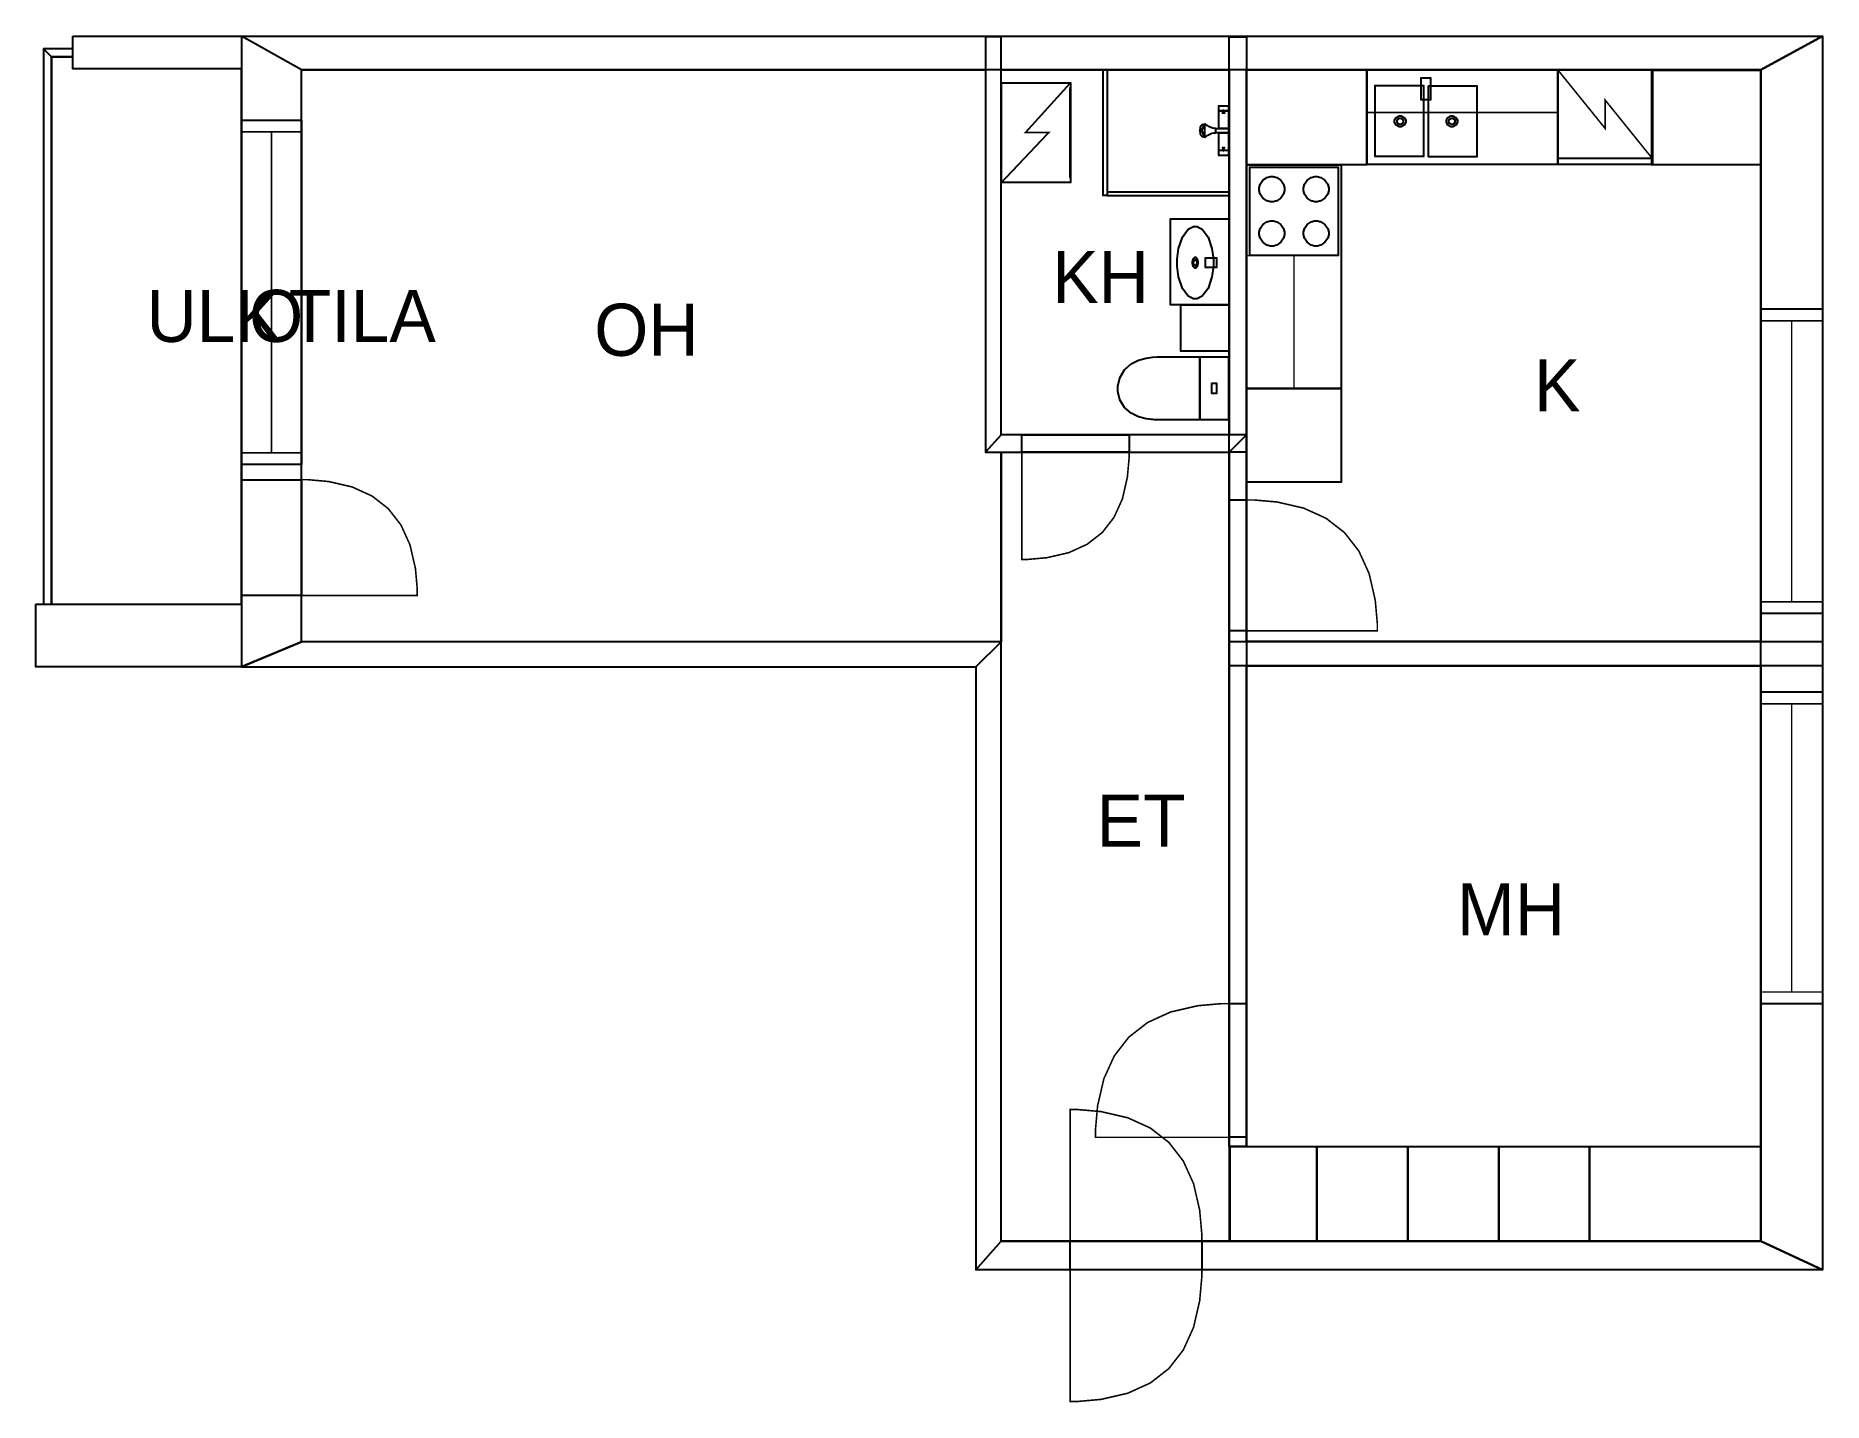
# Model space of a CAD drawing. Extents: x 0.7 to 12.5, y 0 to 9.
import ezdxf

# ---------------------------------------------------------------- set-up
doc = ezdxf.new("R2010")
doc.units = 0
doc.layers.get('0').update_dxf_attribs({"linetype": 'CONTINUOUS'})

msp = doc.modelspace()

# ---------------------------------------------------------------- linework, layer by layer
at = {"color": 0}
for points, const_width in [([(0.964789, 9.0255), (2.07769, 9.0255), (2.07769, 8.80886), (0.964789, 8.80886), (0.964789, 9.0255)], 0.002083), ([(2.07769, 9.0255), (12.5179, 9.0255), (12.1117, 8.80165), (2.47353, 8.80165), (2.07769, 9.0255)], 0.002083), ([(2.47353, 5.02729), (2.47353, 8.80165), (2.07769, 9.0255), (2.07769, 4.86062), (2.47353, 5.02729)], 0.002083), ([(7.09446, 6.39367), (7.09446, 9.01958), (6.99029, 9.01958), (6.99029, 6.27908), (7.09446, 6.39367)], 0.002083), ([(8.59967, 9.01958), (8.71425, 9.01958), (8.71425, 6.27908), (8.59967, 6.27908), (8.59967, 9.01958)], 0.002083), ([(12.5179, 9.0255), (12.5179, 0.880317), (12.1117, 1.06999), (12.1117, 8.80165), (12.5179, 9.0255)], 0.002083), ([(0.822808, 8.88846), (0.964572, 8.88846), (0.964572, 8.94054), (0.770725, 8.94054), (0.822808, 8.88846)], 0.002083), ([(0.822808, 5.2755), (0.822808, 8.88846), (0.770725, 8.94054), (0.770725, 5.2755), (0.822808, 5.2755)], 0.002083), ([(0.964789, 8.80886), (0.964572, 8.88846), (0.822808, 8.88846), (0.822808, 5.2755), (2.07769, 5.2755), (2.07769, 8.80886), (0.964789, 8.80886)], 0.002083), ([(7.76768, 8.80171), (7.79372, 8.80171), (7.79372, 7.97174), (7.76768, 7.97174), (7.76768, 8.80171)], 0.010417), ([(7.76768, 8.80171), (7.79372, 8.80171), (7.79372, 7.97174), (7.76768, 7.97174), (7.76768, 8.80171)], 0.010417), ([(9.50846, 8.80137), (10.7704, 8.80137), (10.7704, 8.17637), (9.50846, 8.17637), (9.50846, 8.80137)], 0.010417), ([(9.5121, 8.80137), (10.7705, 8.80137), (10.7705, 8.52149), (9.5121, 8.52149), (9.5121, 8.80137)], 0.010417), ([(9.86686, 8.75032), (9.92936, 8.75032), (9.92936, 8.60449), (9.86686, 8.60449), (9.86686, 8.75032)], 0.010417), ([(10.7705, 8.80171), (11.3955, 8.80171), (11.3955, 8.17671), (10.7705, 8.17671), (10.7705, 8.80171)], 0.010417), ([(11.3914, 8.79975), (12.1117, 8.79975), (12.1117, 8.17475), (11.3914, 8.17475), (11.3914, 8.79975)], 0.010417), ([(7.0964, 8.71685), (7.0964, 8.05886), (7.55208, 8.05886), (7.55208, 8.71685), (7.0964, 8.71685)], 0.010967), ([(9.56446, 8.69824), (9.88362, 8.69824), (9.88362, 8.22949), (9.56446, 8.22949), (9.56446, 8.69824)], 0.010417), ([(9.91732, 8.69721), (10.2365, 8.69721), (10.2365, 8.22846), (9.91732, 8.22846), (9.91732, 8.69721)], 0.010417), ([(8.53097, 8.56506), (8.53097, 8.53168), (8.59451, 8.53168), (8.59451, 8.56506), (8.53097, 8.56506)], 0.010417), ([(8.53097, 8.53168), (8.53097, 8.41504), (8.59451, 8.41504), (8.59451, 8.53168), (8.53097, 8.53168)], 0.010417), ([(8.56222, 8.53168), (8.56342, 8.52849), (8.56728, 8.51882), (8.56847, 8.51606), (8.56847, 8.51606), (8.567, 8.51606), (8.56272, 8.51606), (8.55843, 8.51606), (8.55701, 8.51606), (8.55701, 8.51606), (8.55767, 8.51844), (8.56104, 8.52843), (8.56222, 8.53168)], 0.010417), ([(9.76557, 8.46283), (9.76557, 8.45643), (9.75489, 8.43707), (9.73551, 8.42637), (9.72911, 8.42637), (9.72265, 8.42637), (9.70329, 8.43707), (9.69265, 8.45643), (9.69265, 8.46283), (9.69265, 8.46929), (9.70329, 8.48867), (9.72265, 8.49929), (9.72911, 8.49929), (9.73551, 8.49929), (9.75489, 8.48867), (9.76557, 8.46929), (9.76557, 8.46283)], 0.008333), ([(10.1072, 8.46283), (10.1072, 8.45643), (10.0965, 8.43707), (10.0772, 8.42637), (10.0707, 8.42637), (10.0643, 8.42637), (10.0449, 8.43707), (10.0343, 8.45643), (10.0343, 8.46283), (10.0343, 8.46929), (10.0449, 8.48867), (10.0643, 8.49929), (10.0707, 8.49929), (10.0772, 8.49929), (10.0965, 8.48867), (10.1072, 8.46929), (10.1072, 8.46283)], 0.008333), ([(2.07769, 8.47103), (2.47353, 8.47103), (2.47353, 6.19613), (2.07769, 6.19613), (2.07769, 8.47103)], 0.010417), ([(2.07769, 8.47103), (2.47353, 8.47103), (2.47353, 6.19613), (2.07769, 6.19613), (2.07769, 8.47103)], 0.010417), ([(8.59451, 8.41504), (8.59451, 8.38693), (8.51118, 8.38693), (8.51118, 8.39399), (8.51118, 8.40978), (8.51118, 8.41504), (8.53201, 8.41504), (8.57889, 8.41504), (8.59451, 8.41504)], 0.010417), ([(8.53097, 8.38693), (8.53097, 8.27024), (8.59451, 8.27024), (8.59451, 8.38693), (8.53097, 8.38693)], 0.010417), ([(9.74994, 8.46283), (9.74994, 8.45921), (9.74382, 8.44814), (9.73275, 8.442), (9.72911, 8.442), (9.72542, 8.442), (9.71436, 8.44814), (9.70828, 8.45921), (9.70828, 8.46283), (9.70828, 8.46653), (9.71436, 8.4776), (9.72542, 8.48367), (9.72911, 8.48367), (9.73275, 8.48367), (9.74382, 8.4776), (9.74994, 8.46653), (9.74994, 8.46283)], 0.008333), ([(10.0916, 8.46283), (10.0916, 8.45921), (10.0854, 8.44814), (10.0744, 8.442), (10.0707, 8.442), (10.0671, 8.442), (10.056, 8.44814), (10.0499, 8.45921), (10.0499, 8.46283), (10.0499, 8.46653), (10.056, 8.4776), (10.0671, 8.48367), (10.0707, 8.48367), (10.0744, 8.48367), (10.0854, 8.4776), (10.0916, 8.46653), (10.0916, 8.46283)], 0.008333), ([(8.53097, 8.27126), (8.53097, 8.23589), (8.59451, 8.23589), (8.59451, 8.27126), (8.53097, 8.27126)], 0.010417), ([(8.56222, 8.27126), (8.56342, 8.27453), (8.56728, 8.28418), (8.56847, 8.28689), (8.56847, 8.28689), (8.567, 8.28689), (8.56272, 8.28689), (8.55843, 8.28689), (8.55701, 8.28689), (8.55701, 8.28689), (8.55767, 8.28456), (8.56104, 8.27458), (8.56222, 8.27126)], 0.010417), ([(8.71544, 8.17606), (8.71544, 6.69862), (9.34044, 6.69862), (9.34044, 8.17606), (8.71544, 8.17606)], 0.010417), ([(8.73628, 8.16004), (8.73628, 7.57671), (9.31961, 7.57671), (9.31961, 8.16004), (8.73628, 8.16004)], 0.010417), ([(10.7705, 8.21838), (11.3955, 8.21838), (11.3955, 8.17671), (10.7705, 8.17671), (10.7705, 8.21838)], 0.010417), ([(8.88211, 8.09754), (8.89019, 8.09754), (8.9145, 8.09104), (8.94103, 8.07314), (8.95888, 8.04665), (8.96544, 8.02235), (8.96544, 8.01421), (8.96544, 8.00612), (8.95888, 7.98182), (8.94103, 7.95529), (8.9145, 7.93744), (8.89019, 7.93088), (8.88211, 7.93088), (8.87397, 7.93088), (8.84967, 7.93744), (8.82319, 7.95529), (8.80528, 7.98182), (8.79878, 8.00612), (8.79878, 8.01421), (8.79878, 8.02235), (8.80528, 8.04665), (8.82319, 8.07314), (8.84967, 8.09104), (8.87397, 8.09754), (8.88211, 8.09754)], 0.010417), ([(9.17378, 8.09754), (9.18186, 8.09754), (9.20617, 8.09104), (9.23269, 8.07314), (9.25054, 8.04665), (9.25711, 8.02235), (9.25711, 8.01421), (9.25711, 8.00612), (9.25054, 7.98182), (9.23269, 7.95529), (9.20617, 7.93744), (9.18186, 7.93088), (9.17378, 7.93088), (9.16564, 7.93088), (9.14133, 7.93744), (9.11486, 7.95529), (9.09694, 7.98182), (9.09044, 8.00612), (9.09044, 8.01421), (9.09044, 8.02235), (9.09694, 8.04665), (9.11486, 8.07314), (9.14133, 8.09104), (9.16564, 8.09754), (9.17378, 8.09754)], 0.010417), ([(7.79665, 7.99707), (7.79665, 7.97103), (8.59972, 7.97103), (8.59972, 7.99707), (7.79665, 7.99707)], 0.010417), ([(7.79665, 7.99707), (7.79665, 7.97103), (8.59972, 7.97103), (8.59972, 7.99707), (7.79665, 7.99707)], 0.010417), ([(8.21268, 7.8189), (8.21268, 7.25185), (8.59874, 7.25185), (8.59874, 7.8189), (8.21268, 7.8189)], 0.010417), ([(8.88211, 7.80588), (8.89019, 7.80588), (8.9145, 7.79937), (8.94103, 7.78147), (8.95888, 7.75499), (8.96544, 7.73068), (8.96544, 7.72254), (8.96544, 7.71446), (8.95888, 7.69015), (8.94103, 7.66363), (8.9145, 7.64578), (8.89019, 7.63921), (8.88211, 7.63921), (8.87397, 7.63921), (8.84967, 7.64578), (8.82319, 7.66363), (8.80528, 7.69015), (8.79878, 7.71446), (8.79878, 7.72254), (8.79878, 7.73068), (8.80528, 7.75499), (8.82319, 7.78147), (8.84967, 7.79937), (8.87397, 7.80588), (8.88211, 7.80588)], 0.010417), ([(9.17378, 7.80588), (9.18186, 7.80588), (9.20617, 7.79937), (9.23269, 7.78147), (9.25054, 7.75499), (9.25711, 7.73068), (9.25711, 7.72254), (9.25711, 7.71446), (9.25054, 7.69015), (9.23269, 7.66363), (9.20617, 7.64578), (9.18186, 7.63921), (9.17378, 7.63921), (9.16564, 7.63921), (9.14133, 7.64578), (9.11486, 7.66363), (9.09694, 7.69015), (9.09044, 7.71446), (9.09044, 7.72254), (9.09044, 7.73068), (9.09694, 7.75499), (9.11486, 7.78147), (9.14133, 7.79937), (9.16564, 7.80588), (9.17378, 7.80588)], 0.010417), ([(8.37576, 7.28965), (8.36404, 7.28965), (8.32894, 7.30854), (8.29075, 7.35986), (8.26497, 7.43604), (8.25553, 7.50597), (8.25553, 7.52924), (8.25553, 7.55257), (8.26497, 7.6225), (8.29075, 7.69868), (8.32894, 7.75), (8.36404, 7.76882), (8.37576, 7.76882), (8.38743, 7.76882), (8.42253, 7.75), (8.46072, 7.69868), (8.48643, 7.6225), (8.49593, 7.55257), (8.49593, 7.52924), (8.49593, 7.50597), (8.48643, 7.43604), (8.46072, 7.35986), (8.42253, 7.30854), (8.38743, 7.28965), (8.37576, 7.28965)], 0.010417), ([(8.37576, 7.49278), (8.3725, 7.49278), (8.36279, 7.50347), (8.35747, 7.52285), (8.35747, 7.52924), (8.35747, 7.53569), (8.36279, 7.55507), (8.3725, 7.56569), (8.37576, 7.56569), (8.37896, 7.56569), (8.38867, 7.55507), (8.39404, 7.53569), (8.39404, 7.52924), (8.39404, 7.52285), (8.38867, 7.50347), (8.37896, 7.49278), (8.37576, 7.49278)], 0.010417), ([(8.37576, 7.5084), (8.37386, 7.5084), (8.36833, 7.51454), (8.36529, 7.52561), (8.36529, 7.52924), (8.36529, 7.53293), (8.36833, 7.544), (8.37386, 7.55007), (8.37576, 7.55007), (8.37756, 7.55007), (8.38308, 7.544), (8.38618, 7.53293), (8.38618, 7.52924), (8.38618, 7.52561), (8.38308, 7.51454), (8.37756, 7.5084), (8.37576, 7.5084)], 0.010417), ([(8.44368, 7.56049), (8.44368, 7.49799), (8.51688, 7.49799), (8.51688, 7.56049), (8.44368, 7.56049)], 0.010417), ([(8.71544, 7.57553), (8.71544, 6.69862), (9.02794, 6.69862), (9.02794, 7.57553), (8.71544, 7.57553)], 0.010417), ([(8.2806, 7.25185), (8.2806, 6.94433), (8.59874, 6.94433), (8.59874, 7.25185), (8.2806, 7.25185)], 0.010417), ([(12.1117, 7.22374), (12.5179, 7.22374), (12.5179, 5.21283), (12.1117, 5.21283), (12.1117, 7.22374)], 0.010417), ([(12.1117, 7.22374), (12.5179, 7.22374), (12.5179, 5.21283), (12.1117, 5.21283), (12.1117, 7.22374)], 0.010417), ([(8.13889, 6.49149), (8.13889, 6.49149), (8.12711, 6.49143), (8.09614, 6.49306), (8.05231, 6.49918), (8.00211, 6.51258), (7.95187, 6.53614), (7.90804, 6.5726), (7.87706, 6.62478), (7.86535, 6.67785), (7.86535, 6.69547), (7.86535, 6.71382), (7.87706, 6.76867), (7.90804, 6.82275), (7.95187, 6.86057), (8.00211, 6.88499), (8.05231, 6.89899), (8.09614, 6.90539), (8.12711, 6.90712), (8.13889, 6.90701), (8.13889, 6.90701), (8.40722, 6.90804), (8.40722, 6.49149), (8.13889, 6.49149)], 0.010417), ([(8.40722, 6.90804), (8.40722, 6.49149), (8.59451, 6.49149), (8.59451, 6.90804), (8.40722, 6.90804)], 0.010417), ([(8.48508, 6.73286), (8.48508, 6.66667), (8.51665, 6.66667), (8.51665, 6.73286), (8.48508, 6.73286)], 0.010417), ([(8.71431, 6.69862), (8.71431, 6.07981), (9.33931, 6.07981), (9.33931, 6.69862), (8.71431, 6.69862)], 0.010417), ([(6.99029, 6.27908), (8.59967, 6.27908), (8.71425, 6.39367), (7.09446, 6.39367), (6.99029, 6.27908)], 0.002083), ([(7.23042, 6.39367), (7.93886, 6.39367), (7.93886, 6.27908), (7.23042, 6.27908), (7.23042, 6.39367)], 0.010417), ([(7.23042, 6.39367), (7.93886, 6.39367), (7.93886, 6.27908), (7.23042, 6.27908), (7.23042, 6.39367)], 0.010417), ([(8.71425, 6.39367), (8.71425, 1.69417), (8.59967, 1.69417), (8.59967, 6.27908), (8.71425, 6.39367)], 0.002083), ([(7.93886, 6.27908), (7.93886, 6.23757), (7.92774, 6.11301), (7.89453, 5.96913), (7.83919, 5.84733), (7.76172, 5.74767), (7.66206, 5.67019), (7.54025, 5.61486), (7.39638, 5.58165), (7.27181, 5.57053), (7.23031, 5.57053), (7.23031, 6.27908), (7.93886, 6.27908)], 0.010417), ([(2.07769, 6.09657), (2.47353, 6.09657), (2.47353, 5.33187), (2.07769, 5.33187), (2.07769, 6.09657)], 0.010417), ([(2.07769, 6.09657), (2.47353, 6.09657), (2.47353, 5.33187), (2.07769, 5.33187), (2.07769, 6.09657)], 0.010417), ([(2.47353, 6.09657), (2.51828, 6.09657), (2.65272, 6.08464), (2.80806, 6.04883), (2.93951, 5.98904), (3.04704, 5.90543), (3.13064, 5.7979), (3.19043, 5.66644), (3.22624, 5.51112), (3.23822, 5.37668), (3.23822, 5.33187), (2.47353, 5.33187), (2.47353, 6.09657)], 0.010417), ([(8.59967, 5.96283), (8.71425, 5.96283), (8.71425, 5.09896), (8.59967, 5.09896), (8.59967, 5.96283)], 0.010417), ([(8.59967, 5.96283), (8.71425, 5.96283), (8.71425, 5.09896), (8.59967, 5.09896), (8.59967, 5.96283)], 0.010417), ([(8.71425, 5.96283), (8.76481, 5.96283), (8.91667, 5.94938), (9.09218, 5.90886), (9.24061, 5.84136), (9.36214, 5.7469), (9.4566, 5.62538), (9.52408, 5.47694), (9.56461, 5.30143), (9.57813, 5.14958), (9.57813, 5.09896), (8.71425, 5.09896), (8.71425, 5.96283)], 0.010417), ([(0.719997, 5.2755), (2.07769, 5.2755), (2.07769, 4.86062), (0.719997, 4.86062), (0.719997, 5.2755)], 0.002083), ([(2.07769, 4.86062), (6.92686, 4.86062), (7.09446, 5.02729), (2.47353, 5.02729), (2.07769, 4.86062)], 0.002083), ([(7.09446, 1.06999), (7.09446, 5.02729), (6.92686, 4.86062), (6.92686, 0.880317), (7.09446, 1.06999)], 0.002083), ([(8.59967, 5.02794), (12.5179, 5.02794), (12.5179, 4.86762), (8.59967, 4.86762), (8.59967, 5.02794)], 0.002083), ([(12.1117, 4.69596), (12.5179, 4.69596), (12.5179, 2.63644), (12.1117, 2.63644), (12.1117, 4.69596)], 0.010417), ([(12.1117, 4.69596), (12.5179, 4.69596), (12.5179, 2.63644), (12.1117, 2.63644), (12.1117, 4.69596)], 0.010417), ([(8.59967, 2.63781), (8.5479, 2.63781), (8.39279, 2.62403), (8.21354, 2.58268), (8.06185, 2.51372), (7.93778, 2.41721), (7.84125, 2.29312), (7.77229, 2.14144), (7.73096, 1.96218), (7.71718, 1.80707), (7.71718, 1.75532), (8.59967, 1.75532), (8.59967, 2.63781)], 0.010417), ([(8.59967, 2.63781), (8.71425, 2.63781), (8.71425, 1.75532), (8.59967, 1.75532), (8.59967, 2.63781)], 0.010417), ([(8.59967, 2.63781), (8.71425, 2.63781), (8.71425, 1.75532), (8.59967, 1.75532), (8.59967, 2.63781)], 0.010417), ([(8.41894, 1.06999), (8.41894, 1.12093), (8.40533, 1.2736), (8.36464, 1.45003), (8.29676, 1.59933), (8.20176, 1.72151), (8.07958, 1.81651), (7.93028, 1.88439), (7.75385, 1.92507), (7.60118, 1.93864), (7.55029, 1.93864), (7.55029, 1.06999), (8.41894, 1.06999)], 0.010417), ([(8.60618, 1.69499), (8.60618, 1.06999), (9.17974, 1.06999), (9.17974, 1.69499), (8.60618, 1.69499)], 0.010417), ([(9.17974, 1.69547), (9.77994, 1.69547), (9.77994, 1.07048), (9.17974, 1.07048), (9.17974, 1.69547)], 0.010417), ([(9.77989, 1.69547), (10.3801, 1.69547), (10.3801, 1.07048), (9.77989, 1.07048), (9.77989, 1.69547)], 0.010417), ([(10.38, 1.69547), (10.9803, 1.69547), (10.9803, 1.07048), (10.38, 1.07048), (10.38, 1.69547)], 0.010417), ([(10.9803, 1.69515), (12.1117, 1.69515), (12.1117, 1.07015), (10.9803, 1.07015), (10.9803, 1.69515)], 0.010417), ([(12.5179, 0.880317), (6.92686, 0.880317), (7.09446, 1.06999), (12.1117, 1.06999), (12.5179, 0.880317)], 0.002083), ([(7.55029, 1.06999), (8.41894, 1.06999), (8.41894, 0.880317), (7.55029, 0.880317), (7.55029, 1.06999)], 0.010417), ([(7.55029, 1.06999), (8.41894, 1.06999), (8.41894, 0.880317), (7.55029, 0.880317), (7.55029, 1.06999)], 0.010417), ([(8.41894, 0.880317), (8.41894, 0.829428), (8.40533, 0.676758), (8.36464, 0.500325), (8.29676, 0.351019), (8.20176, 0.228842), (8.07958, 0.133843), (7.93028, 0.065972), (7.75385, 0.025282), (7.60118, 0.011664), (7.55029, 0.011664), (7.55029, 0.880317), (8.41894, 0.880317)], 0.010417)]:
    msp.add_lwpolyline(points, close=True, dxfattribs=dict(at, const_width=const_width))
for points in [[(0.964789, 9.0255), (2.07769, 9.0255), (2.07769, 8.80886), (0.964789, 8.80886), (0.964789, 9.0255)], [(2.07769, 9.0255), (12.5179, 9.0255), (12.1117, 8.80165), (2.47353, 8.80165), (2.07769, 9.0255)], [(2.47353, 5.02729), (2.47353, 8.80165), (2.07769, 9.0255), (2.07769, 4.86062), (2.47353, 5.02729)], [(7.09446, 6.39367), (7.09446, 9.01958), (6.99029, 9.01958), (6.99029, 6.27908), (7.09446, 6.39367)], [(8.59967, 9.01958), (8.71425, 9.01958), (8.71425, 6.27908), (8.59967, 6.27908), (8.59967, 9.01958)], [(12.5179, 9.0255), (12.5179, 0.880317), (12.1117, 1.06999), (12.1117, 8.80165), (12.5179, 9.0255)], [(8.71425, 8.80137), (9.50846, 8.80137), (9.50846, 8.17606), (8.71425, 8.17606), (8.71425, 8.80137)], [(6.99029, 6.27908), (8.59967, 6.27908), (8.71425, 6.39367), (7.09446, 6.39367), (6.99029, 6.27908)], [(8.71425, 6.39367), (8.71425, 1.69417), (8.59967, 1.69417), (8.59967, 6.27908), (8.71425, 6.39367)], [(0.719997, 5.2755), (2.07769, 5.2755), (2.07769, 4.86062), (0.719997, 4.86062), (0.719997, 5.2755)], [(2.07769, 4.86062), (6.92686, 4.86062), (7.09446, 5.02729), (2.47353, 5.02729), (2.07769, 4.86062)], [(7.09446, 1.06999), (7.09446, 5.02729), (6.92686, 4.86062), (6.92686, 0.880317), (7.09446, 1.06999)], [(8.59967, 5.02794), (12.5179, 5.02794), (12.5179, 4.86762), (8.59967, 4.86762), (8.59967, 5.02794)], [(12.5179, 0.880317), (6.92686, 0.880317), (7.09446, 1.06999), (12.1117, 1.06999), (12.5179, 0.880317)]]:
    msp.add_lwpolyline(points, close=True, dxfattribs=at)
at = {"color": 7}
for points in [[(0.822808, 5.2755), (0.822808, 8.88846), (0.770725, 8.94054), (0.770725, 5.2755), (0.822808, 5.2755)], [(0.822808, 8.88846), (0.964572, 8.88846), (0.964572, 8.94054), (0.770725, 8.94054), (0.822808, 8.88846)], [(0.964789, 8.80886), (0.964572, 8.88846), (0.822808, 8.88846), (0.822808, 5.2755), (2.07769, 5.2755), (2.07769, 8.80886), (0.964789, 8.80886)], [(6.99029, 6.27908), (7.09446, 6.27908), (7.09446, 5.02729), (2.47353, 5.02729), (2.47353, 8.80165), (6.99029, 8.80165), (6.99029, 6.27908)], [(7.09446, 8.80165), (8.59967, 8.80165), (8.59967, 6.39367), (7.09446, 6.39367), (7.09446, 8.80165)], [(7.76768, 8.80171), (7.79372, 8.80171), (7.79372, 7.97174), (7.76768, 7.97174), (7.76768, 8.80171)], [(7.76768, 8.80171), (7.79372, 8.80171), (7.79372, 7.97174), (7.76768, 7.97174), (7.76768, 8.80171)], [(8.71425, 8.80165), (12.1117, 8.80165), (12.1117, 5.02794), (8.71425, 5.02794), (8.71425, 8.80165)], [(9.50846, 8.80137), (10.7704, 8.80137), (10.7704, 8.17637), (9.50846, 8.17637), (9.50846, 8.80137)], [(9.86686, 8.75032), (9.92936, 8.75032), (9.92936, 8.60449), (9.86686, 8.60449), (9.86686, 8.75032)], [(10.7705, 8.80171), (11.3955, 8.80171), (11.3955, 8.17671), (10.7705, 8.17671), (10.7705, 8.80171)], [(11.3914, 8.79975), (12.1117, 8.79975), (12.1117, 8.17475), (11.3914, 8.17475), (11.3914, 8.79975)], [(7.0964, 8.71685), (7.55208, 8.71685), (7.55208, 8.05886), (7.0964, 8.05886), (7.0964, 8.71685)], [(9.56446, 8.69824), (9.88362, 8.69824), (9.88362, 8.22949), (9.56446, 8.22949), (9.56446, 8.69824)], [(9.91732, 8.69721), (10.2365, 8.69721), (10.2365, 8.22846), (9.91732, 8.22846), (9.91732, 8.69721)], [(8.53097, 8.56506), (8.59451, 8.56506), (8.59451, 8.53168), (8.53097, 8.53168), (8.53097, 8.56506)], [(8.53097, 8.53168), (8.59451, 8.53168), (8.59451, 8.41504), (8.53097, 8.41504), (8.53097, 8.53168)], [(8.56222, 8.53168), (8.56342, 8.52849), (8.56728, 8.51882), (8.56847, 8.51606), (8.56847, 8.51606), (8.567, 8.51606), (8.56272, 8.51606), (8.55843, 8.51606), (8.55701, 8.51606), (8.55701, 8.51606), (8.55767, 8.51844), (8.56104, 8.52843), (8.56222, 8.53168)], [(9.76557, 8.46283), (9.76557, 8.45643), (9.75489, 8.43707), (9.73551, 8.42637), (9.72911, 8.42637), (9.72265, 8.42637), (9.70329, 8.43707), (9.69265, 8.45643), (9.69265, 8.46283), (9.69265, 8.46929), (9.70329, 8.48867), (9.72265, 8.49929), (9.72911, 8.49929), (9.73551, 8.49929), (9.75489, 8.48867), (9.76557, 8.46929), (9.76557, 8.46283)], [(10.1072, 8.46283), (10.1072, 8.45643), (10.0965, 8.43707), (10.0772, 8.42637), (10.0707, 8.42637), (10.0643, 8.42637), (10.0449, 8.43707), (10.0343, 8.45643), (10.0343, 8.46283), (10.0343, 8.46929), (10.0449, 8.48867), (10.0643, 8.49929), (10.0707, 8.49929), (10.0772, 8.49929), (10.0965, 8.48867), (10.1072, 8.46929), (10.1072, 8.46283)], [(2.07769, 8.47103), (2.47353, 8.47103), (2.47353, 6.19613), (2.07769, 6.19613), (2.07769, 8.47103)], [(2.07769, 8.47103), (2.47353, 8.47103), (2.47353, 6.19613), (2.07769, 6.19613), (2.07769, 8.47103)], [(8.51118, 8.41504), (8.50483, 8.41504), (8.48589, 8.41872), (8.46349, 8.4286), (8.4591, 8.43169), (8.45751, 8.43278), (8.44293, 8.44293), (8.44135, 8.44314), (8.43847, 8.44368), (8.42193, 8.43956), (8.40907, 8.42285), (8.40804, 8.4171), (8.40776, 8.41581), (8.40701, 8.40429), (8.40701, 8.40044), (8.40701, 8.40147), (8.40701, 8.39735), (8.40776, 8.38613), (8.40804, 8.38482), (8.40907, 8.37913), (8.42193, 8.36247), (8.43847, 8.35829), (8.44135, 8.35878), (8.44293, 8.35906), (8.45751, 8.36919), (8.4591, 8.37022), (8.46349, 8.37338), (8.48589, 8.38331), (8.50483, 8.38693), (8.51118, 8.38693)], [(8.44032, 8.44314), (8.43978, 8.44293), (8.42964, 8.43104), (8.42051, 8.40733), (8.42051, 8.39942), (8.42079, 8.39318), (8.43001, 8.37056), (8.43978, 8.35932), (8.44032, 8.35878)], [(8.59451, 8.41504), (8.59451, 8.38693), (8.51118, 8.38693), (8.51118, 8.39399), (8.51118, 8.40978), (8.51118, 8.41504), (8.53201, 8.41504), (8.57889, 8.41504), (8.59451, 8.41504)], [(8.53097, 8.38693), (8.59451, 8.38693), (8.59451, 8.27024), (8.53097, 8.27024), (8.53097, 8.38693)], [(9.74994, 8.46283), (9.74994, 8.45921), (9.74382, 8.44814), (9.73275, 8.442), (9.72911, 8.442), (9.72542, 8.442), (9.71436, 8.44814), (9.70828, 8.45921), (9.70828, 8.46283), (9.70828, 8.46653), (9.71436, 8.4776), (9.72542, 8.48367), (9.72911, 8.48367), (9.73275, 8.48367), (9.74382, 8.4776), (9.74994, 8.46653), (9.74994, 8.46283)], [(10.0916, 8.46283), (10.0916, 8.45921), (10.0854, 8.44814), (10.0744, 8.442), (10.0707, 8.442), (10.0671, 8.442), (10.056, 8.44814), (10.0499, 8.45921), (10.0499, 8.46283), (10.0499, 8.46653), (10.056, 8.4776), (10.0671, 8.48367), (10.0707, 8.48367), (10.0744, 8.48367), (10.0854, 8.4776), (10.0916, 8.46653), (10.0916, 8.46283)], [(8.53097, 8.27126), (8.59451, 8.27126), (8.59451, 8.23589), (8.53097, 8.23589), (8.53097, 8.27126)], [(8.56222, 8.27126), (8.56342, 8.27453), (8.56728, 8.28418), (8.56847, 8.28689), (8.56847, 8.28689), (8.567, 8.28689), (8.56272, 8.28689), (8.55843, 8.28689), (8.55701, 8.28689), (8.55701, 8.28689), (8.55767, 8.28456), (8.56104, 8.27458), (8.56222, 8.27126)], [(8.71544, 8.17606), (9.34044, 8.17606), (9.34044, 6.69862), (8.71544, 6.69862), (8.71544, 8.17606)], [(8.73628, 8.16004), (9.31961, 8.16004), (9.31961, 7.57671), (8.73628, 7.57671), (8.73628, 8.16004)], [(10.7705, 8.21838), (11.3955, 8.21838), (11.3955, 8.17671), (10.7705, 8.17671), (10.7705, 8.21838)], [(8.88211, 8.09754), (8.89019, 8.09754), (8.9145, 8.09104), (8.94103, 8.07314), (8.95888, 8.04665), (8.96544, 8.02235), (8.96544, 8.01421), (8.96544, 8.00612), (8.95888, 7.98182), (8.94103, 7.95529), (8.9145, 7.93744), (8.89019, 7.93088), (8.88211, 7.93088), (8.87397, 7.93088), (8.84967, 7.93744), (8.82319, 7.95529), (8.80528, 7.98182), (8.79878, 8.00612), (8.79878, 8.01421), (8.79878, 8.02235), (8.80528, 8.04665), (8.82319, 8.07314), (8.84967, 8.09104), (8.87397, 8.09754), (8.88211, 8.09754)], [(9.17378, 8.09754), (9.18186, 8.09754), (9.20617, 8.09104), (9.23269, 8.07314), (9.25054, 8.04665), (9.25711, 8.02235), (9.25711, 8.01421), (9.25711, 8.00612), (9.25054, 7.98182), (9.23269, 7.95529), (9.20617, 7.93744), (9.18186, 7.93088), (9.17378, 7.93088), (9.16564, 7.93088), (9.14133, 7.93744), (9.11486, 7.95529), (9.09694, 7.98182), (9.09044, 8.00612), (9.09044, 8.01421), (9.09044, 8.02235), (9.09694, 8.04665), (9.11486, 8.07314), (9.14133, 8.09104), (9.16564, 8.09754), (9.17378, 8.09754)], [(7.79665, 7.99707), (8.59972, 7.99707), (8.59972, 7.97103), (7.79665, 7.97103), (7.79665, 7.99707)], [(7.79665, 7.99707), (8.59972, 7.99707), (8.59972, 7.97103), (7.79665, 7.97103), (7.79665, 7.99707)], [(8.21268, 7.8189), (8.59874, 7.8189), (8.59874, 7.25185), (8.21268, 7.25185), (8.21268, 7.8189)], [(8.88211, 7.80588), (8.89019, 7.80588), (8.9145, 7.79937), (8.94103, 7.78147), (8.95888, 7.75499), (8.96544, 7.73068), (8.96544, 7.72254), (8.96544, 7.71446), (8.95888, 7.69015), (8.94103, 7.66363), (8.9145, 7.64578), (8.89019, 7.63921), (8.88211, 7.63921), (8.87397, 7.63921), (8.84967, 7.64578), (8.82319, 7.66363), (8.80528, 7.69015), (8.79878, 7.71446), (8.79878, 7.72254), (8.79878, 7.73068), (8.80528, 7.75499), (8.82319, 7.78147), (8.84967, 7.79937), (8.87397, 7.80588), (8.88211, 7.80588)], [(9.17378, 7.80588), (9.18186, 7.80588), (9.20617, 7.79937), (9.23269, 7.78147), (9.25054, 7.75499), (9.25711, 7.73068), (9.25711, 7.72254), (9.25711, 7.71446), (9.25054, 7.69015), (9.23269, 7.66363), (9.20617, 7.64578), (9.18186, 7.63921), (9.17378, 7.63921), (9.16564, 7.63921), (9.14133, 7.64578), (9.11486, 7.66363), (9.09694, 7.69015), (9.09044, 7.71446), (9.09044, 7.72254), (9.09044, 7.73068), (9.09694, 7.75499), (9.11486, 7.78147), (9.14133, 7.79937), (9.16564, 7.80588), (9.17378, 7.80588)], [(8.37576, 7.28965), (8.36404, 7.28965), (8.32894, 7.30854), (8.29075, 7.35986), (8.26497, 7.43604), (8.25553, 7.50597), (8.25553, 7.52924), (8.25553, 7.55257), (8.26497, 7.6225), (8.29075, 7.69868), (8.32894, 7.75), (8.36404, 7.76882), (8.37576, 7.76882), (8.38743, 7.76882), (8.42253, 7.75), (8.46072, 7.69868), (8.48643, 7.6225), (8.49593, 7.55257), (8.49593, 7.52924), (8.49593, 7.50597), (8.48643, 7.43604), (8.46072, 7.35986), (8.42253, 7.30854), (8.38743, 7.28965), (8.37576, 7.28965)], [(8.37576, 7.49278), (8.3725, 7.49278), (8.36279, 7.50347), (8.35747, 7.52285), (8.35747, 7.52924), (8.35747, 7.53569), (8.36279, 7.55507), (8.3725, 7.56569), (8.37576, 7.56569), (8.37896, 7.56569), (8.38867, 7.55507), (8.39404, 7.53569), (8.39404, 7.52924), (8.39404, 7.52285), (8.38867, 7.50347), (8.37896, 7.49278), (8.37576, 7.49278)], [(8.44368, 7.56049), (8.51688, 7.56049), (8.51688, 7.49799), (8.44368, 7.49799), (8.44368, 7.56049)], [(8.37576, 7.5084), (8.37386, 7.5084), (8.36833, 7.51454), (8.36529, 7.52561), (8.36529, 7.52924), (8.36529, 7.53293), (8.36833, 7.544), (8.37386, 7.55007), (8.37576, 7.55007), (8.37756, 7.55007), (8.38308, 7.544), (8.38618, 7.53293), (8.38618, 7.52924), (8.38618, 7.52561), (8.38308, 7.51454), (8.37756, 7.5084), (8.37576, 7.5084)], [(8.2806, 7.25185), (8.59874, 7.25185), (8.59874, 6.94433), (8.2806, 6.94433), (8.2806, 7.25185)], [(12.1117, 7.22374), (12.5179, 7.22374), (12.5179, 5.21283), (12.1117, 5.21283), (12.1117, 7.22374)], [(12.1117, 7.22374), (12.5179, 7.22374), (12.5179, 5.21283), (12.1117, 5.21283), (12.1117, 7.22374)], [(8.13889, 6.49149), (8.13889, 6.49149), (8.12711, 6.49143), (8.09614, 6.49306), (8.05231, 6.49918), (8.00211, 6.51258), (7.95187, 6.53614), (7.90804, 6.5726), (7.87706, 6.62478), (7.86535, 6.67785), (7.86535, 6.69547), (7.86535, 6.71382), (7.87706, 6.76867), (7.90804, 6.82275), (7.95187, 6.86057), (8.00211, 6.88499), (8.05231, 6.89899), (8.09614, 6.90539), (8.12711, 6.90712), (8.13889, 6.90701), (8.13889, 6.90701), (8.40722, 6.90804), (8.40722, 6.49149), (8.13889, 6.49149)], [(8.40722, 6.90804), (8.59451, 6.90804), (8.59451, 6.49149), (8.40722, 6.49149), (8.40722, 6.90804)], [(8.48508, 6.73286), (8.51665, 6.73286), (8.51665, 6.66667), (8.48508, 6.66667), (8.48508, 6.73286)], [(8.71431, 6.69862), (9.33931, 6.69862), (9.33931, 6.07981), (8.71431, 6.07981), (8.71431, 6.69862)], [(7.23042, 6.39367), (7.93886, 6.39367), (7.93886, 6.27908), (7.23042, 6.27908), (7.23042, 6.39367)], [(7.23042, 6.39367), (7.93886, 6.39367), (7.93886, 6.27908), (7.23042, 6.27908), (7.23042, 6.39367)], [(8.59967, 1.69417), (8.60167, 1.69417), (8.60167, 1.06999), (7.09446, 1.06999), (7.09446, 6.27908), (8.59967, 6.27908), (8.59967, 1.69417)], [(2.07769, 6.09657), (2.47353, 6.09657), (2.47353, 5.33187), (2.07769, 5.33187), (2.07769, 6.09657)], [(2.07769, 6.09657), (2.47353, 6.09657), (2.47353, 5.33187), (2.07769, 5.33187), (2.07769, 6.09657)], [(8.59967, 5.96283), (8.71425, 5.96283), (8.71425, 5.09896), (8.59967, 5.09896), (8.59967, 5.96283)], [(8.59967, 5.96283), (8.71425, 5.96283), (8.71425, 5.09896), (8.59967, 5.09896), (8.59967, 5.96283)], [(12.1117, 1.06999), (8.60167, 1.06999), (8.60167, 1.69417), (8.71425, 1.69417), (8.71425, 4.86762), (12.1117, 4.86762), (12.1117, 1.06999)], [(12.1117, 4.69596), (12.5179, 4.69596), (12.5179, 2.63644), (12.1117, 2.63644), (12.1117, 4.69596)], [(12.1117, 4.69596), (12.5179, 4.69596), (12.5179, 2.63644), (12.1117, 2.63644), (12.1117, 4.69596)], [(8.59967, 2.63781), (8.71425, 2.63781), (8.71425, 1.75532), (8.59967, 1.75532), (8.59967, 2.63781)], [(8.59967, 2.63781), (8.71425, 2.63781), (8.71425, 1.75532), (8.59967, 1.75532), (8.59967, 2.63781)], [(8.60618, 1.69499), (9.17974, 1.69499), (9.17974, 1.06999), (8.60618, 1.06999), (8.60618, 1.69499)], [(9.17974, 1.69547), (9.77994, 1.69547), (9.77994, 1.07048), (9.17974, 1.07048), (9.17974, 1.69547)], [(9.77989, 1.69547), (10.3801, 1.69547), (10.3801, 1.07048), (9.77989, 1.07048), (9.77989, 1.69547)], [(10.38, 1.69547), (10.9803, 1.69547), (10.9803, 1.07048), (10.38, 1.07048), (10.38, 1.69547)], [(10.9803, 1.69515), (12.1117, 1.69515), (12.1117, 1.07015), (10.9803, 1.07015), (10.9803, 1.69515)], [(7.55029, 1.06999), (8.41894, 1.06999), (8.41894, 0.880317), (7.55029, 0.880317), (7.55029, 1.06999)], [(7.55029, 1.06999), (8.41894, 1.06999), (8.41894, 0.880317), (7.55029, 0.880317), (7.55029, 1.06999)]]:
    msp.add_lwpolyline(points, close=True, dxfattribs=at)
at = {"color": 7, "const_width": 0.002083}
for points in [[(6.99029, 6.27908), (7.09446, 6.27908), (7.09446, 5.02729), (2.47353, 5.02729), (2.47353, 8.80165), (6.99029, 8.80165), (6.99029, 6.27908)], [(7.09446, 8.80165), (8.59967, 8.80165), (8.59967, 6.39367), (7.09446, 6.39367), (7.09446, 8.80165)], [(8.71425, 8.80165), (12.1117, 8.80165), (12.1117, 5.02794), (8.71425, 5.02794), (8.71425, 8.80165)], [(8.59967, 1.69417), (8.60167, 1.69417), (8.60167, 1.06999), (7.09446, 1.06999), (7.09446, 6.27908), (8.59967, 6.27908), (8.59967, 1.69417)], [(12.1117, 1.06999), (8.60167, 1.06999), (8.60167, 1.69417), (8.71425, 1.69417), (8.71425, 4.86762), (12.1117, 4.86762), (12.1117, 1.06999)]]:
    msp.add_lwpolyline(points, close=True, dxfattribs=at)
at = {"color": 0}
for points, const_width in [([(10.7705, 8.80171), (11.083, 8.41525), (11.083, 8.60275), (11.3955, 8.21522)], 0.010417), ([(7.0964, 8.05886), (7.40776, 8.38786), (7.25435, 8.38786), (7.55208, 8.71685)], 0.010967), ([(7.54753, 8.08849), (7.54753, 8.68722)], 0.010967), ([(2.47353, 8.3929), (2.07769, 8.3929)], 0.010417), ([(2.27561, 6.27425), (2.27561, 8.3929)], 0.010417), ([(8.51118, 8.41504), (8.50483, 8.41504), (8.48589, 8.41872), (8.46349, 8.4286), (8.4591, 8.43169), (8.45751, 8.43278), (8.44293, 8.44293), (8.44135, 8.44314), (8.43847, 8.44368), (8.42193, 8.43956), (8.40907, 8.42285), (8.40804, 8.4171), (8.40776, 8.41581), (8.40701, 8.40429), (8.40701, 8.40044), (8.40701, 8.40147), (8.40701, 8.39735), (8.40776, 8.38613), (8.40804, 8.38482), (8.40907, 8.37913), (8.42193, 8.36247), (8.43847, 8.35829), (8.44135, 8.35878), (8.44293, 8.35906), (8.45751, 8.36919), (8.4591, 8.37022), (8.46349, 8.37338), (8.48589, 8.38331), (8.50483, 8.38693), (8.51118, 8.38693)], 0.010417), ([(8.44032, 8.44314), (8.43978, 8.44293), (8.42964, 8.43104), (8.42051, 8.40733), (8.42051, 8.39942), (8.42079, 8.39318), (8.43001, 8.37056), (8.43978, 8.35932), (8.44032, 8.35878)], 0.010417), ([(12.5179, 7.14561), (12.1117, 7.14561)], 0.010417), ([(12.3148, 7.14561), (12.3148, 5.2909)], 0.010417), ([(2.47353, 6.27425), (2.07769, 6.27425)], 0.010417), ([(12.5179, 5.2909), (12.1117, 5.2909)], 0.010417), ([(12.5179, 4.61778), (12.1117, 4.61778)], 0.010417), ([(12.3148, 4.61778), (12.3148, 2.71457)], 0.010417), ([(12.5179, 2.71457), (12.1117, 2.71457)], 0.010417)]:
    msp.add_lwpolyline(points, dxfattribs=dict(at, const_width=const_width))

# ---------------------------------------------------------------- texts
for s, p in [('KH', (7.43125, 7.2636)), ('ULK', (1.45022, 7.00607)), ('O', (2.12782, 7.00607)), ('TILA', (2.39014, 7.00607)), ('OH', (4.4069, 6.91449)), ('K', (10.6132, 6.54856)), ('ET', (7.72401, 3.67412)), ('MH', (10.1035, 3.08858))]:
    msp.add_text(s, height=0.34375, dxfattribs=at).set_placement(p)

doc.saveas('drawing.dxf')
